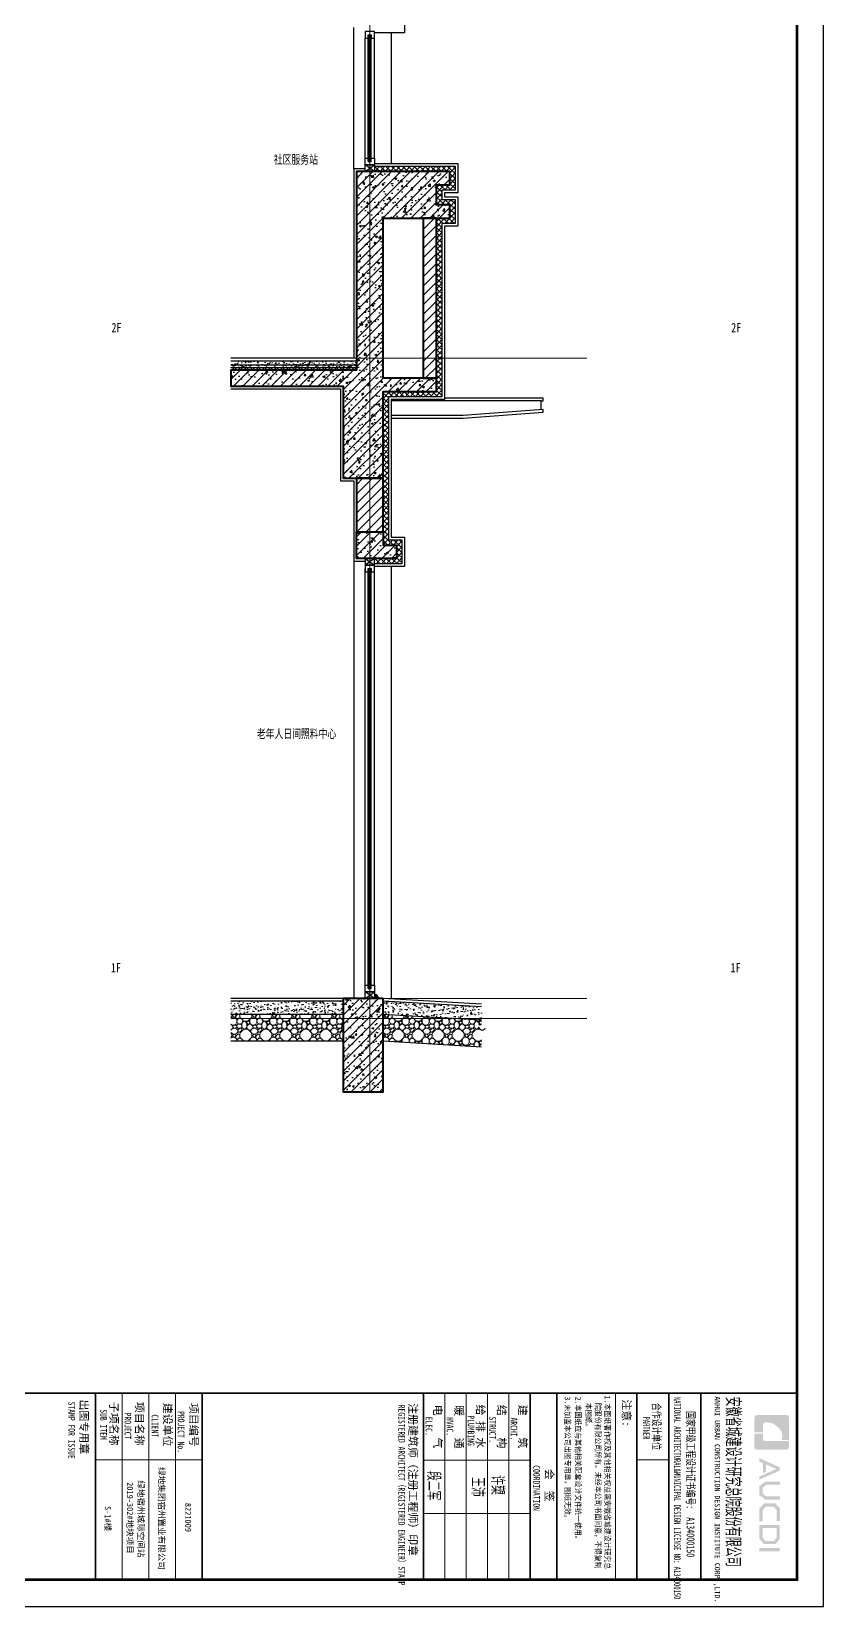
# Model space of a CAD drawing. Extents: x 1188826 to 1909461, y 608442 to 1651179.
# Drawn here: x 1284910 to 1290850, y 622132 to 633941 of the extents above; entities that cross this region are included whole.
import ezdxf

# ---------------------------------------------------------------- set-up
doc = ezdxf.new("R2010")
doc.units = 0
doc.header["$LTSCALE"] = 1000
doc.header["$MEASUREMENT"] = 0
doc.linetypes.add('ACAD_ISO10W100', pattern=[18.5, 12, -3, 0.5, -3])
doc.linetypes.add('DOTE', pattern=[2.42, 2, -0.2, 0.02, -0.2])
for name, color, linetype, lineweight in [('3-大样填充', 8, 'Continuous', 5), ('DOTE', 19, 'DOTE', 9), ('PUB_HATCH', 8, 'Continuous', 9), ('WALL', 9, 'Continuous', 40), ('图签', 147, 'Continuous', 18)]:
    doc.layers.add(name, color=color, linetype=linetype, lineweight=lineweight)
for name, color, linetype in [('A-HATC(填充)', 8, 'Continuous'), ('A-HATH(填充)', 8, 'Continuous'), ('A-LM-W(窗框)', 146, 'Continuous'), ('A-TEXT(房间)', 243, 'Continuous'), ('A-WA-I(保温层)', 40, 'Continuous'), ('A-WA-M(面层)', 43, 'Continuous'), ('PUB_TEXT', 4, 'Continuous'), ('图框', 140, 'Continuous'), ('图签文字', 147, 'Continuous'), ('立面', 73, 'Continuous'), ('辅助线', 251, 'Continuous')]:
    doc.layers.add(name, color=color, linetype=linetype)
doc.styles.add('HT', font='simhei.ttf')
doc.styles.add('TXT', font='simplex.shx', dxfattribs={"width": 0.8, "bigfont": 'hztxt.shx'})
doc.styles.add('宋体', font='', dxfattribs={"height": 50})
doc.styles.add('建筑图签-1', font='simhei.ttf', dxfattribs={"width": 0.7})
doc.styles.add('建筑图签-2', font='TXT.shx', dxfattribs={"width": 0.5, "bigfont": 'HZTXT.shx'})
doc.styles.add('黑体', font='simhei.ttf')
doc.styles.get('宋体').set_extended_font_data('SimSun')
pattern_1 = [(45, (-28133.97, 0), (-35.355339, 35.355339), []), (50, (-28133.97, 0), (143.4520365, -12.550427), [15, -165]), (355, (-28133.97, 0), (-27.750267, 150.438427), [12, -132]), (100.4514, (-28122.01, -1.05), (115.701876, 137.887908), [12.748038, -140.228422]), (46.1842, (-28133.97, 40), (213.44821, -33.103803), [22.5, -247.5]), (96.6356, (-28116.18, 37.24), (186.93254, 194.823574), [19.122058, -210.3426]), (351.1842, (-28133.97, 40), (186.93239, 194.82372), [18, -198]), (21, (-28113.97, 30), (119.38141, -80.523778), [15, -165]), (326, (-28113.97, 30), (48.663066, 145.030009), [12, -132]), (71.4514, (-28104.02, 23.29), (168.044526, 64.5061), [12.748038, -140.228422]), (37.5, (-28133.97, 0), (2.431971, 66.5787708), [0, -130.4, 0, -134, 0, -132.5]), (7.5, (-28133.97, 0), (52.6139075, 78.8823424), [0, -76.4, 0, -127.4, 0, -50.5]), (327.5, (-28178.57, 0), (106.7644872, -4.5109743), [0, -50, 0, -156, 0, -207]), (317.5, (-28198.57, 0), (116.637234, 20.0209965), [0, -65, 0, -103.6, 0, -147])]
pattern_2 = [(45, (-28133.97, 35.9), (-35.3553532, 35.3553532), [])]

# ---------------------------------------------------------------- blocks, each defined once
blk = doc.blocks.new('院标1')
h = blk.add_hatch(color=150)
h.dxf.hatch_style = 1
h.set_gradient(color1=(33, 113, 253), color2=(33, 113, 253), tint=1, name='INVCURVED')
edge = h.paths.add_edge_path()
edge.add_spline(control_points=[(116373, 648379), (116379, 648379), (116382, 648379), (116391, 648379), (116391, 648379), (116391, 648379), (116616, 648379), (116616, 648379), (116616, 648379), (116616, 648379), (116616, 648054), (116616, 648054), (116616, 648054), (116616, 648054), (116108, 648054), (116108, 648054), (116108, 648054), (116028, 648054), (115963, 648111), (115963, 648199), (115963, 648199), (115963, 648199), (115963, 649215), (115963, 649215), (115963, 649215), (115963, 649295), (116018, 649360), (116108, 649360), (116108, 649360), (116108, 649360), (116897, 649360), (116897, 649360), (116897, 649360), (116897, 649360), (116897, 649080), (116897, 649080), (116897, 649080), (116897, 649080), (116566, 649140), (116356, 648859), (116356, 648859), (116245, 648719), (116240, 648545), (116247, 648466), (116247, 648466), (116254, 648386), (116247, 648466), (116247, 648466), (116247, 648466), (116247, 648466), (116258, 648374), (116373, 648379)], knot_values=[0, 0, 0, 0, 0.071429, 0.071429, 0.071429, 0.107143, 0.142857, 0.142857, 0.142857, 0.178571, 0.214286, 0.214286, 0.214286, 0.25, 0.285714, 0.285714, 0.285714, 0.321429, 0.357143, 0.357143, 0.357143, 0.392857, 0.428571, 0.428571, 0.428571, 0.464286, 0.5, 0.5, 0.5, 0.535714, 0.571429, 0.571429, 0.571429, 0.607143, 0.642857, 0.642857, 0.642857, 0.678571, 0.714286, 0.714286, 0.714286, 0.75, 0.785714, 0.785714, 0.785714, 0.821429, 0.857143, 0.857143, 0.857143, 0.928571, 1, 1, 1, 1], degree=3, periodic=0)
h = blk.add_hatch(color=150)
h.dxf.hatch_style = 1
h.set_gradient(color1=(33, 113, 253), color2=(33, 113, 253), tint=1, name='INVCURVED')
edge = h.paths.add_edge_path()
edge.add_spline(control_points=[(117268, 649215), (117268, 649215), (117268, 648199), (117268, 648199), (117268, 648199), (117268, 648114), (117212, 648054), (117123, 648054), (117123, 648054), (117123, 648054), (116663, 648054), (116663, 648054), (116663, 648054), (116663, 648054), (116663, 648379), (116663, 648379), (116663, 648379), (116663, 648379), (116865, 648379), (116865, 648379), (116865, 648379), (116907, 648379), (116941, 648413), (116941, 648455), (116941, 648455), (116941, 648455), (116941, 649360), (116941, 649360), (116941, 649360), (116941, 649360), (117123, 649360), (117123, 649360), (117123, 649360), (117204, 649360), (117268, 649306), (117268, 649215)], knot_values=[0, 0, 0, 0, 0.1, 0.1, 0.1, 0.15, 0.2, 0.2, 0.2, 0.25, 0.3, 0.3, 0.3, 0.35, 0.4, 0.4, 0.4, 0.45, 0.5, 0.5, 0.5, 0.55, 0.6, 0.6, 0.6, 0.65, 0.7, 0.7, 0.7, 0.75, 0.8, 0.8, 0.8, 0.9, 1, 1, 1, 1], degree=3, periodic=0)
blk = doc.blocks.new('tq123')
at = {"layer": '图框'}
h = blk.add_hatch(color=256, dxfattribs=at)
h.paths.add_polyline_path([(-1187, 56758), (-1061, 56758), (-1061, 55988), (-1187, 55988)])
h.paths.add_polyline_path([(-1939, 56642), (-1939, 56116), (-1579, 56116), (-1455, 56223), (-1455, 56541), (-1575, 56642)], flags=16)
h.paths.add_polyline_path([(-2057, 56760), (-2057, 55998), (-1535, 55998), (-1337, 56168), (-1337, 56596), (-1532, 56760)])
h.paths.add_polyline_path([(-2200, 56764), (-2200, 56648), (-2607, 56648), (-2740, 56537), (-2740, 56218), (-2607, 56115), (-2198, 56115), (-2198, 55993), (-2662, 55993), (-2864, 56168), (-2864, 56596), (-2666, 56764)])
h.paths.add_polyline_path([(-3683, 56762), (-3563, 56762), (-3563, 56251), (-3449, 56120), (-3238, 56120), (-3124, 56251), (-3124, 56762), (-3010, 56762), (-3010, 56214), (-3174, 55997), (-3512, 55997), (-3683, 56216)])
h.paths.add_polyline_path([(-4215, 56760), (-4098, 56760), (-3756, 55996), (-3872, 55996), (-4153, 56630), (-4328, 56242), (-4057, 56242), (-3996, 56127), (-4377, 56127), (-4436, 55994), (-4559, 55994)])
for p, q in [((-6995, 53800), (5, 53800)), ((-6995, 53800), (5, 53800)), ((-6995, 52600), (5, 52600))]:
    blk.add_line(p, q, dxfattribs=at)
for points, const_width in [([(-6995, 0), (-6995, 57400)], 70), ([(-6995, 53800), (5, 53800)], 60), ([(-6995, 52600), (5, 52600)], 60), ([(-6995, 52600), (5, 52600)], 60), ([(-4495, 52600), (-4495, 51400)], 35), ([(-6995, 51400), (5, 51400)], 60), ([(-6995, 51400), (5, 51400)], 60), ([(-6995, 50599), (5, 50599)], 35), ([(-6987, 48400), (13, 48400)], 60), ([(-6987, 47400), (13, 47400)], 70), ([(-6987, 47400), (13, 47400)], 70), ([(-4487, 47400), (-4487, 43400)], 35), ([(-2487, 47400), (-2487, 43400)], 35), ([(-6987, 46600), (13, 46600)], 35), ([(-6987, 45800), (13, 45800)], 35), ([(-6987, 45000), (13, 45000)], 35), ([(-6987, 44200), (13, 44200)], 35), ([(-6987, 43400), (13, 43400)], 70), ([(-6995, 35100), (5, 35100)], 70), ([(-6995, 35100), (5, 35100)], 70), ([(-4495, 31100), (-4495, 35100)], 35), ([(-6995, 34100), (5, 34100)], 35), ([(-6995, 33100), (5, 33100)], 35), ([(-6995, 32100), (5, 32100)], 35), ([(5, 31100), (-6995, 31100)], 70)]:
    blk.add_lwpolyline(points, dxfattribs=dict(at, const_width=const_width))
blk.add_blockref('院标1', (-122144, -592249))
for s, height, style, width, p in [('ANHUI URBAN CONSTRUCTION DESIGN INSTITUTE CORP.,LTD.', 200, '建筑图签-1', 0.91, (-6877, 54322)), ('NATIONAL ARCHITECTURAL&MUNICIPAL DESIGN LICENSE NO: A134000150', 250, '建筑图签-1', 0.6, (-6858, 52795)), ('PARTNER', 250, '建筑图签-1', 0.6, (-6120, 51634)), ('1.本图纸著作权及其他相关权益属安徽省城建设计研究总', 210, 'HT', 0.88, (-6909, 50193)), ('本图纸。', 210, 'HT', 0.88, (-6630, 49489)), ('院股份有限公司所有。未经本公司书面同意，不得复制', 210, 'HT', 0.88, (-6630, 49839)), (' 2.本图纸应与其他相关配套设计文件统一使用。 ', 210, 'HT', 0.88, (-7020, 49092)), ('3.未加盖本公司出图专用章，图纸无效。', 210, 'HT', 0.88, (-6877, 48698)), ('COORDINATION', 250, '建筑图签-1', 0.7, (-4295, 47513)), ('ARCHI.', 250, '建筑图签-1', 0.7, (-6086, 46662)), ('STRUCT.', 250, '建筑图签-1', 0.7, (-6125, 45865)), ('PLUMBING', 250, '建筑图签-1', 0.7, (-6166, 45058)), ('HVAC.', 250, '建筑图签-1', 0.7, (-6101, 44265)), ('ELEC.', 250, '建筑图签-1', 0.7, (-6117, 43480)), ('REGISTERED ARCHITECT（REGISTERED ENGINEER）STAMP', 250, '建筑图签-1', 0.7, (-6566, 42459)), ('PROJECT No.', 250, '建筑图签-1', 0.7, (-6325, 34185, -1799)), ('CLIENT', 250, '建筑图签-1', 0.7, (-6201, 33206)), ('PROJECT', 250, '建筑图签-1', 0.7, (-6266, 32187)), ('SUB ITEM', 250, '建筑图签-1', 0.7, (-6393, 31276)), ('STAMP FOR ISSUE', 250, '建筑图签-1', 0.7, (-6682, 30081))]:
    blk.add_text(s, height=height, dxfattribs=dict(at, style=style, width=width)).set_placement(p)
at = {"layer": '图签', "color": 2, "style": '宋体'}
for s, height, p in [('8221009 ', 229.3, (-2884, 34462)), ('绿地集团宿州置业有限公司', 229.34, (-4225, 33462)), ('绿地宿州城际空间站', 229.3, (-3729, 32688)), ('2019-302#地块项目', 229.34, (-3662, 32279)), ('S-1#楼', 229.3, (-2766, 31448))]:
    blk.add_text(s, height=height, dxfattribs=at).set_placement(p)
at = {"layer": '图签文字', "color": 7, "style": '建筑图签-1'}
for s, height, width, p in [('安徽省城建设计研究总院股份有限公司', 500, 0.55, (-6867, 54777)), ('国家甲级工程设计证书编号:  A134000150', 300, 0.7, (-6323, 53267)), ('合作设计单位', 300, 0.7, (-6630, 51990))]:
    blk.add_text(s, height=height, dxfattribs=dict(at, width=width)).set_placement(p)
for s, p in [('注意:', (-6764, 50863)), ('会  签', (-4160, 47968)), ('建    筑', (-6565, 46967)), ('结    构', (-6561, 46179)), ('给 排 水', (-6570, 45385)), ('暖    通', (-6552, 44582)), ('电    气', (-6562, 43782)), ('注册建筑师（注册工程师）印章', (-6620, 42854)), ('项目编号', (-6627, 34632)), ('建设单位', (-6635, 33655)), ('项目名称', (-6668, 32597)), ('子项名称', (-6668, 31640)), ('出图专用章', (-6759, 30518))]:
    blk.add_text(s, height=300, dxfattribs=at).set_placement(p)
at = {"layer": '图签文字', "color": 1, "style": '建筑图签-2', "width": 0.7}
for s, p in [('许槊', (-3921, 45928)), ('王沛', (-3849, 45187)), ('段二军', (-4074, 43532))]:
    blk.add_text(s, height=500, dxfattribs=at).set_placement(p)

msp = doc.modelspace()

# ---------------------------------------------------------------- hatches: boundary and pattern name
at = {"layer": '3-大样填充'}
h = msp.add_hatch(dxfattribs=at)
h.set_pattern_fill('粉刷', color=256, scale=10)
h.set_pattern_definition([(37.5, (13346.69, 1168323.02), (-1.25986716, 38.5364754), [0, -30.4, 0, -34, 0, -32.5]), (7.5, (13346.69, 1168323.02), (35.3955341, 56.4429213), [0, -16.4, 0, -27.4, 0, -10.5]), (327.5, (13322.09, 1168323.02), (62.2828372, 0.1131811), [0, -10, 0, -36, 0, -47]), (317.5, (13322.09, 1168323.02), (60.122532, 17.5535113), [0, -5, 0, -23.6, 0, -27])])
h.paths.add_polyline_path([(1287347, 631421), (1287347, 631441), (1286405, 631441), (1286405, 631421)])
h = msp.add_hatch(dxfattribs=at)
h.set_pattern_fill('ANSI37,_O', color=256, scale=20)
h.set_pattern_definition([(45, (13346.69, 1168333.02), (-22.4506403, 22.4506403), []), (135, (13346.69, 1168333.02), (-22.4506403, -22.4506403), [])])
h.paths.add_polyline_path([(1287347, 631401), (1287347, 631421), (1286405, 631421), (1286405, 631401)])
at = {"layer": 'A-HATC(填充)'}
h = msp.add_hatch(dxfattribs=at)
h.set_pattern_fill('AR-SAND', color=256)
h.set_pattern_definition([(37.5, (1694297.919, 832758.1106), (-0.080001565, 2.447066187), [0, -1.9304, 0, -2.159, 0, -2.06375]), (7.5, (1694297.919, 832758.1106), (2.247616416, 3.584125503), [0, -1.0414, 0, -1.7399, 0, -0.66675]), (327.5, (1694296.3568, 832758.1106), (3.954961851, 0.007185923), [0, -0.635, 0, -2.286, 0, -2.9845]), (317.5, (1694296.3568, 832758.1106), (3.817782262, 1.114646616), [0, -0.3175, 0, -1.4986, 0, -1.7145])])
h.paths.add_polyline_path([(1287482, 626696), (1287482, 626691), (1287512, 626691, 0.414214), (1287482, 626721)])
at = {"layer": 'A-HATH(填充)'}
h = msp.add_hatch(dxfattribs=at)
h.set_pattern_fill('钢筋混凝土', color=256, scale=20, style=0)
h.set_pattern_definition(pattern_1)
h.paths.add_polyline_path([(1287547, 632541), (1288047, 632541), (1288047, 632641), (1287947, 632641), (1287947, 632791), (1288047, 632791), (1288047, 632891), (1287347, 632891), (1287347, 631401), (1286405, 631401), (1286405, 631281), (1287247, 631281), (1287247, 630591), (1287547, 630591), (1287547, 631241), (1287947, 631241), (1287947, 631341), (1287547, 631341)])
h = msp.add_hatch(dxfattribs=at)
h.set_pattern_fill('钢筋混凝土', color=256, scale=20, style=0)
h.set_pattern_definition(pattern_1)
h.paths.add_polyline_path([(1287647, 629991), (1287347, 629991), (1287347, 630191), (1287547, 630191), (1287547, 630091), (1287647, 630091)])
h = msp.add_hatch(dxfattribs=at)
h.set_pattern_fill('钢筋混凝土', color=256, scale=20, style=0)
h.set_pattern_definition([(45, (-25280.44, 9195.664), (-35.355339, 35.355339), []), (50, (-25280.44, 9195.66), (143.4520365, -12.550427), [15, -165]), (355, (-25280.44, 9195.66), (-27.750267, 150.438427), [12, -132]), (100.4514, (-25268.48, 9194.62), (115.701876, 137.887908), [12.748038, -140.228422]), (46.1842, (-25280.44, 9235.66), (213.44821, -33.103803), [22.5, -247.5]), (96.6356, (-25262.65, 9232.9), (186.93254, 194.823574), [19.122058, -210.3426]), (351.1842, (-25280.44, 9235.66), (186.93239, 194.82372), [18, -198]), (21, (-25260.44, 9225.66), (119.38141, -80.523778), [15, -165]), (326, (-25260.44, 9225.66), (48.663066, 145.030009), [12, -132]), (71.4514, (-25250.49, 9218.95), (168.044526, 64.5061), [12.748038, -140.228422]), (37.5, (-25280.44, 9195.664), (2.431971, 66.5787708), [0, -130.4, 0, -134, 0, -132.5]), (7.5, (-25280.44, 9195.664), (52.6139075, 78.8823424), [0, -76.4, 0, -127.4, 0, -50.5]), (327.5, (-25325.04, 9195.664), (106.7644872, -4.5109743), [0, -50, 0, -156, 0, -207]), (317.5, (-25345.04, 9195.66), (116.637234, 20.0209965), [0, -65, 0, -103.6, 0, -147])])
h.paths.add_polyline_path([(1287547, 626691), (1287247, 626691), (1287247, 625991), (1287547, 625991)])
at = {"layer": 'PUB_HATCH'}
h = msp.add_hatch(dxfattribs=at)
h.set_pattern_fill('多孔材料', color=256, scale=10, angle=2.8624, style=0)
h.set_pattern_definition([(47.8624052, (-28113.993, 1), (-20.97382044, 18.97631373), []), (137.8624052, (-28113.993, 1), (-18.97631373, -20.97382044), [])])
h.paths.add_polyline_path([(1287587, 631201), (1287987, 631201), (1287987, 632501), (1288087, 632501), (1288087, 632681), (1287987, 632681), (1287987, 632751), (1288087, 632751), (1288087, 632931), (1287482, 632931), (1287482, 632891), (1288047, 632891), (1288047, 632791), (1287947, 632791), (1287947, 632641), (1288047, 632641), (1288047, 632541), (1287947, 632541), (1287947, 631341), (1287947, 631241), (1287547, 631241), (1287547, 630591), (1287547, 630191), (1287547, 630191), (1287547, 630091), (1287647, 630091), (1287647, 629991), (1287482, 629991), (1287482, 629951), (1287687, 629951), (1287687, 630131), (1287587, 630131)])
h = msp.add_hatch(dxfattribs=at)
h.set_pattern_fill('普通砖', color=256, scale=20, style=0)
h.set_pattern_definition(pattern_2)
h.paths.add_polyline_path([(1287847, 631341), (1287947, 631341), (1287947, 632541), (1287847, 632541)])
at = {"layer": 'PUB_HATCH', "linetype": 'Continuous'}
h = msp.add_hatch(dxfattribs=at)
h.set_pattern_fill('混凝土', color=256, scale=10, style=0)
h.set_pattern_definition([(50, (897312.035, 257893.11), (71.726018, -6.2752135), [7.5, -82.5]), (355, (897312.035, 257893.11), (-13.875133, 75.219213), [6, -66]), (100.4514, (897318.01, 257892.59), (57.850938, 68.943954), [6.374019, -70.114211]), (46.1842, (897312.035, 257913.11), (106.724105, -16.551901), [11.25, -123.75]), (96.6356, (897320.93, 257911.73), (93.46627, 97.411787), [9.561029, -105.1713]), (351.1842, (897312.04, 257913.11), (93.466195, 97.41186), [9, -99]), (21, (897322.035, 257908.11), (59.690705, -40.261889), [7.5, -82.5]), (326, (897322.035, 257908.11), (24.331533, 72.515005), [6, -66]), (71.4514, (897327.01, 257904.756), (84.022263, 32.25305), [6.374019, -70.114211]), (37.5, (897312.035, 257893.11), (1.2159855, 33.2893854), [0, -65.2, 0, -67, 0, -66.25]), (7.5, (897312.035, 257893.11), (26.3069537, 39.4411712), [0, -38.2, 0, -63.7, 0, -25.25]), (327.5, (897289.735, 257893.11), (53.3822436, -2.2554872), [0, -25, 0, -78, 0, -103.5]), (317.5, (897279.735, 257893.11), (58.318617, 10.0104982), [0, -32.5, 0, -51.8, 0, -73.5])])
h.paths.add_polyline_path([(1287347, 631441), (1287347, 631471), (1286405, 631471), (1286405, 631441)])
at = {"layer": 'PUB_HATCH'}
h = msp.add_hatch(dxfattribs=at)
h.set_pattern_fill('普通砖', color=256, scale=20, style=0)
h.set_pattern_definition(pattern_2)
h.paths.add_polyline_path([(1287347, 630191), (1287547, 630191), (1287547, 630591), (1287347, 630591)])
at = {"layer": 'PUB_HATCH', "linetype": 'Continuous'}
h = msp.add_hatch(dxfattribs=at)
h.set_pattern_fill('混凝土', color=256, scale=10, style=0)
h.set_pattern_definition([(50, (806171.17, 262073.11), (71.726018, -6.2752135), [7.5, -82.5]), (355, (806171.17, 262073.11), (-13.875133, 75.219213), [6, -66]), (100.4514, (806177.15, 262072.59), (57.850938, 68.943954), [6.374019, -70.114211]), (46.1842, (806171.17, 262093.11), (106.724105, -16.551901), [11.25, -123.75]), (96.6356, (806180.07, 262091.73), (93.46627, 97.411787), [9.561029, -105.1713]), (351.1842, (806171.17, 262093.11), (93.466195, 97.41186), [9, -99]), (21, (806181.17, 262088.11), (59.690705, -40.261889), [7.5, -82.5]), (326, (806181.17, 262088.11), (24.331533, 72.5150045), [6, -66]), (71.4514, (806186.15, 262084.756), (84.022263, 32.25305), [6.374019, -70.114211]), (37.5, (806171.173, 262073.11), (1.2159855, 33.2893854), [0, -65.2, 0, -67, 0, -66.25]), (7.5, (806171.173, 262073.11), (26.3069537, 39.4411712), [0, -38.2, 0, -63.7, 0, -25.25]), (327.5, (806148.873, 262073.11), (53.3822436, -2.2554872), [0, -25, 0, -78, 0, -103.5]), (317.5, (806138.873, 262073.11), (58.318617, 10.0104982), [0, -32.5, 0, -51.8, 0, -73.5])])
h.paths.add_polyline_path([(1286405, 626671), (1286405, 626571), (1287247, 626571), (1287247, 626671)])
h = msp.add_hatch(dxfattribs=at)
h.set_pattern_fill('混凝土', color=256, scale=10, style=0)
h.set_pattern_definition([(50, (754215.09, 262073.11), (71.726018, -6.2752135), [7.5, -82.5]), (355, (754215.09, 262073.11), (-13.875133, 75.219213), [6, -66]), (100.4514, (754221.067, 262072.59), (57.850938, 68.943954), [6.374019, -70.114211]), (46.1842, (754215.09, 262093.11), (106.724105, -16.551901), [11.25, -123.75]), (96.6356, (754223.98, 262091.73), (93.46627, 97.411787), [9.561029, -105.1713]), (351.1842, (754215.09, 262093.11), (93.466195, 97.41186), [9, -99]), (21, (754225.09, 262088.11), (59.690705, -40.261889), [7.5, -82.5]), (326, (754225.09, 262088.11), (24.331533, 72.5150045), [6, -66]), (71.4514, (754230.064, 262084.756), (84.022263, 32.25305), [6.374019, -70.114211]), (37.5, (754215.09, 262073.11), (1.2159855, 33.2893854), [0, -65.2, 0, -67, 0, -66.25]), (7.5, (754215.09, 262073.11), (26.3069537, 39.4411712), [0, -38.2, 0, -63.7, 0, -25.25]), (327.5, (754192.79, 262073.11), (53.3822436, -2.2554872), [0, -25, 0, -78, 0, -103.5]), (317.5, (754182.79, 262073.11), (58.318617, 10.0104982), [0, -32.5, 0, -51.8, 0, -73.5])])
h.paths.add_polyline_path([(1287547, 626571), (1287547, 626671), (1288285, 626628), (1288285, 626527)])
h = msp.add_hatch(dxfattribs=at)
h.set_pattern_fill('卵石砌体', color=256, scale=20, style=0)
h.set_pattern_definition([(0, (806276.17, 262073.11), (0, 150), [7.5, -22.5, 7.5, -112.5]), (0, (806313.67, 262088.11), (0, 150), [7.5, -142.5]), (0, (806238.67, 262103.11), (0, 150), [15, -135]), (0, (806201.17, 262110.61), (0, 150), [22.5, -127.5]), (0, (806276.17, 262118.11), (0, 150), [15, -15, 22.5, -97.5]), (0, (806268.67, 262140.61), (0, 150), [22.5, -127.5]), (0, (806231.17, 262148.11), (0, 150), [22.5, -52.5, 22.5, -52.5]), (0, (806201.17, 262170.61), (0, 150), [22.5, -7.5, 7.5, -112.5]), (0, (806298.67, 262185.61), (0, 150), [7.5, -142.5]), (0, (806268.67, 262200.61), (0, 150), [15, -135]), (90, (806171.17, 262208.11), (-150, 9e-15), [15, -135]), (90, (806186.17, 262103.11), (-150, 9e-15), [7.5, -15, 22.5, -105]), (90, (806223.67, 262118.11), (-150, 9e-15), [30, -7.5, 7.5, -105]), (90, (806246.17, 262155.61), (-150, 9e-15), [22.5, -127.5]), (90, (806253.67, 262088.11), (-150, 9e-15), [15, -135]), (90, (806261.17, 262208.11), (-150, 9e-15), [15, -135]), (90, (806268.67, 262118.11), (-150, 9e-15), [15, -75, 7.5, -52.5]), (90, (806291.17, 262193.11), (-150, 9e-15), [7.5, -7.5, 7.5, -127.5]), (90, (806298.67, 262125.61), (-150, 9e-15), [15, -22.5, 15, -97.5]), (90, (806306.17, 262088.11), (-150, 9e-15), [15, -135]), (45, (806178.67, 262088.11), (9e-15, 150), [21.21315, -42.426404, 31.8198, -116.672678]), (45, (806171.17, 262088.11), (9e-15, 150), [21.213203, -190.91883]), (45, (806253.67, 262103.11), (9e-15, 150), [21.213203, -190.91883]), (45, (806238.67, 262178.11), (9e-15, 150), [21.213203, -190.91883]), (45, (806306.17, 262103.11), (9e-15, 150), [21.213203, -190.91883]), (45, (806178.67, 262118.11), (9e-15, 150), [10.6066, -201.52542]), (45, (806193.67, 262163.11), (9e-15, 150), [10.6066, -201.52542]), (45, (806208.67, 262110.61), (9e-15, 150), [10.6066, -201.52542]), (45, (806223.67, 262163.11), (9e-15, 150), [10.6066, -201.52542]), (45, (806268.67, 262133.11), (9e-15, 150), [10.6066, -201.52542]), (45, (806268.67, 262215.61), (9e-15, 150), [10.6066, -201.52542]), (45, (806283.67, 262200.61), (9e-15, 150), [10.6066, -201.52542]), (45, (806291.17, 262118.11), (9e-15, 150), [10.6066, -201.52542]), (45, (806298.67, 262080.61), (9e-15, 150), [10.6066, -201.52542]), (45, (806298.67, 262140.61), (9e-15, 150), [10.6066, -201.52542]), (45, (806298.67, 262215.61), (9e-15, 150), [10.6066, -201.52542]), (45, (806306.17, 262185.61), (9e-15, 150), [10.6066, -201.52542]), (135, (806276.17, 262200.61), (-150, 9e-15), [10.6066, -201.52542]), (135, (806291.17, 262215.61), (-150, 9e-15), [10.6066, -201.52542]), (135, (806298.67, 262185.61), (-150, 9e-15), [10.6066, -201.52542]), (135, (806321.17, 262215.61), (-150, 9e-15), [10.6066, -201.52542]), (135, (806246.17, 262163.11), (-150, 9e-15), [10.6066, -201.52542]), (135, (806231.17, 262148.11), (-150, 9e-15), [10.6066, -201.52542]), (135, (806186.17, 262110.61), (-150, 9e-15), [10.6066, -201.52542]), (135, (806201.17, 262110.61), (-150, 9e-15), [10.6066, -201.52542]), (135, (806216.17, 262163.11), (-150, 9e-15), [10.6066, -201.52542]), (135, (806186.17, 262140.61), (-150, 9e-15), [10.6066, -201.52542]), (135, (806276.17, 262118.11), (-150, 9e-15), [10.6066, -201.52542]), (135, (806298.67, 262133.11), (-150, 9e-15), [10.6066, -201.52542]), (135, (806306.17, 262103.11), (-150, 9e-15), [10.6066, -201.52542]), (135, (806306.17, 262118.11), (-150, 9e-15), [10.6066, -201.52542]), (135, (806313.67, 262088.11), (-150, 9e-15), [10.6066, -201.52542]), (135, (806193.67, 262178.11), (-150, 9e-15), [21.213203, -190.91883]), (135, (806268.67, 262133.11), (-150, 9e-15), [21.213203, -190.91883]), (135, (806261.17, 262080.61), (-150, 9e-15), [53.03301, -159.099024]), (26.565051, (806171.17, 262148.11), (149.999999, 1e-06), [16.77, -318.64018]), (26.565051, (806193.67, 262103.11), (149.999999, 1e-06), [16.77, -318.64018]), (26.565051, (806223.67, 262170.61), (149.999999, 1e-06), [16.77, -318.64018]), (26.565051, (806283.67, 262073.11), (149.999999, 1e-06), [16.77, -318.64018]), (26.565051, (806261.17, 262110.61), (149.999999, 1e-06), [16.77, -318.64018]), (26.565051, (806276.17, 262140.61), (149.999999, 1e-06), [16.77, -318.64018]), (26.565051, (806253.67, 262193.11), (149.999999, 1e-06), [16.77, -318.64018]), (26.565051, (806306.17, 262185.61), (149.999999, 1e-06), [16.77, -318.64018]), (63.434949, (806186.17, 262148.11), (1e-07, 150), [16.77, -318.64018]), (63.434949, (806186.17, 262155.61), (1e-07, 150), [16.77, -318.64018]), (63.434949, (806246.17, 262178.11), (1e-07, 150), [33.54, -301.87018]), (63.434949, (806298.67, 262170.61), (1e-07, 150), [16.77, -318.64018]), (63.434949, (806291.17, 262148.11), (1e-07, 150), [16.77, -318.64018]), (63.434949, (806216.17, 262118.11), (1e-07, 150), [16.77, -318.64018]), (63.434949, (806291.17, 262200.61), (1e-07, 150), [16.77, -318.64018]), (63.434949, (806313.67, 262193.11), (1e-07, 150), [16.77, -318.64018]), (116.565051, (806178.67, 262193.11), (-1e-06, 149.999999), [16.77, -318.64018]), (116.565051, (806261.17, 262073.11), (-1e-06, 149.999999), [16.77, -318.64018]), (116.565051, (806193.67, 262170.61), (-1e-06, 149.999999), [16.77, -318.64018]), (116.565051, (806306.17, 262155.61), (-1e-06, 149.999999), [16.77, -318.64018]), (116.565051, (806253.67, 262148.11), (-1e-06, 149.999999), [16.77, -318.64018]), (116.565051, (806298.67, 262178.11), (-1e-06, 149.999999), [16.77, -318.64018]), (116.565051, (806223.67, 262148.11), (-1e-06, 149.999999), [16.77, -318.64018]), (116.565051, (806193.67, 262118.11), (-1e-06, 149.999999), [16.77, -318.64018]), (153.434949, (806186.17, 262185.61), (-150, 1e-07), [16.77, -318.64018]), (153.434949, (806238.67, 262103.11), (-150, 1e-07), [16.77, -318.64018]), (153.434949, (806208.67, 262170.61), (-150, 1e-07), [16.77, -318.64018]), (153.434949, (806298.67, 262110.61), (-150, 1e-07), [16.77, -318.64018]), (153.434949, (806276.17, 262073.11), (-150, 1e-07), [16.77, -318.64018]), (153.434949, (806291.17, 262193.11), (-150, 1e-07), [16.77, -318.64018]), (153.434949, (806268.67, 262140.61), (-150, 1e-07), [16.77, -318.64018]), (153.434949, (806186.17, 262185.61), (-150, 1e-07), [16.77, -318.64018]), (153.434949, (806321.17, 262148.11), (-150, 1e-07), [16.77, -318.64018]), (243.434949, (806178.67, 262088.11), (-1e-07, -150), [16.77, -318.64018])])
h.paths.add_polyline_path([(1286405, 626571), (1286405, 626371), (1287247, 626371), (1287247, 626571)])
h = msp.add_hatch(dxfattribs=at)
h.set_pattern_fill('卵石砌体', color=256, scale=20, style=0)
h.set_pattern_definition([(0, (754320.09, 262073.11), (0, 150), [7.5, -22.5, 7.5, -112.5]), (0, (754357.59, 262088.11), (0, 150), [7.5, -142.5]), (0, (754282.59, 262103.11), (0, 150), [15, -135]), (0, (754245.09, 262110.61), (0, 150), [22.5, -127.5]), (0, (754320.09, 262118.11), (0, 150), [15, -15, 22.5, -97.5]), (0, (754312.59, 262140.61), (0, 150), [22.5, -127.5]), (0, (754275.09, 262148.11), (0, 150), [22.5, -52.5, 22.5, -52.5]), (0, (754245.09, 262170.61), (0, 150), [22.5, -7.5, 7.5, -112.5]), (0, (754342.59, 262185.61), (0, 150), [7.5, -142.5]), (0, (754312.59, 262200.61), (0, 150), [15, -135]), (90, (754215.09, 262208.11), (-150, 9e-15), [15, -135]), (90, (754230.09, 262103.11), (-150, 9e-15), [7.5, -15, 22.5, -105]), (90, (754267.59, 262118.11), (-150, 9e-15), [30, -7.5, 7.5, -105]), (90, (754290.09, 262155.61), (-150, 9e-15), [22.5, -127.5]), (90, (754297.59, 262088.11), (-150, 9e-15), [15, -135]), (90, (754305.09, 262208.11), (-150, 9e-15), [15, -135]), (90, (754312.59, 262118.11), (-150, 9e-15), [15, -75, 7.5, -52.5]), (90, (754335.09, 262193.11), (-150, 9e-15), [7.5, -7.5, 7.5, -127.5]), (90, (754342.59, 262125.61), (-150, 9e-15), [15, -22.5, 15, -97.5]), (90, (754350.09, 262088.11), (-150, 9e-15), [15, -135]), (45, (754222.59, 262088.11), (9e-15, 150), [21.21315, -42.426404, 31.8198, -116.672678]), (45, (754215.09, 262088.11), (9e-15, 150), [21.213203, -190.91883]), (45, (754297.59, 262103.11), (9e-15, 150), [21.213203, -190.91883]), (45, (754282.59, 262178.11), (9e-15, 150), [21.213203, -190.91883]), (45, (754350.09, 262103.11), (9e-15, 150), [21.213203, -190.91883]), (45, (754222.59, 262118.11), (9e-15, 150), [10.6066, -201.52542]), (45, (754237.59, 262163.11), (9e-15, 150), [10.6066, -201.52542]), (45, (754252.59, 262110.61), (9e-15, 150), [10.6066, -201.52542]), (45, (754267.59, 262163.11), (9e-15, 150), [10.6066, -201.52542]), (45, (754312.59, 262133.11), (9e-15, 150), [10.6066, -201.52542]), (45, (754312.59, 262215.61), (9e-15, 150), [10.6066, -201.52542]), (45, (754327.59, 262200.61), (9e-15, 150), [10.6066, -201.52542]), (45, (754335.09, 262118.11), (9e-15, 150), [10.6066, -201.52542]), (45, (754342.59, 262080.61), (9e-15, 150), [10.6066, -201.52542]), (45, (754342.59, 262140.61), (9e-15, 150), [10.6066, -201.52542]), (45, (754342.59, 262215.61), (9e-15, 150), [10.6066, -201.52542]), (45, (754350.09, 262185.61), (9e-15, 150), [10.6066, -201.52542]), (135, (754320.09, 262200.61), (-150, 9e-15), [10.6066, -201.52542]), (135, (754335.09, 262215.61), (-150, 9e-15), [10.6066, -201.52542]), (135, (754342.59, 262185.61), (-150, 9e-15), [10.6066, -201.52542]), (135, (754365.09, 262215.61), (-150, 9e-15), [10.6066, -201.52542]), (135, (754290.09, 262163.11), (-150, 9e-15), [10.6066, -201.52542]), (135, (754275.09, 262148.11), (-150, 9e-15), [10.6066, -201.52542]), (135, (754230.09, 262110.61), (-150, 9e-15), [10.6066, -201.52542]), (135, (754245.09, 262110.61), (-150, 9e-15), [10.6066, -201.52542]), (135, (754260.09, 262163.11), (-150, 9e-15), [10.6066, -201.52542]), (135, (754230.09, 262140.61), (-150, 9e-15), [10.6066, -201.52542]), (135, (754320.09, 262118.11), (-150, 9e-15), [10.6066, -201.52542]), (135, (754342.59, 262133.11), (-150, 9e-15), [10.6066, -201.52542]), (135, (754350.09, 262103.11), (-150, 9e-15), [10.6066, -201.52542]), (135, (754350.09, 262118.11), (-150, 9e-15), [10.6066, -201.52542]), (135, (754357.59, 262088.11), (-150, 9e-15), [10.6066, -201.52542]), (135, (754237.59, 262178.11), (-150, 9e-15), [21.213203, -190.91883]), (135, (754312.59, 262133.11), (-150, 9e-15), [21.213203, -190.91883]), (135, (754305.09, 262080.61), (-150, 9e-15), [53.03301, -159.099024]), (26.565051, (754215.09, 262148.11), (149.9999994, 1e-06), [16.77, -318.64018]), (26.565051, (754237.59, 262103.11), (149.9999994, 1e-06), [16.77, -318.64018]), (26.565051, (754267.59, 262170.61), (149.9999994, 1e-06), [16.77, -318.64018]), (26.565051, (754327.59, 262073.11), (149.9999994, 1e-06), [16.77, -318.64018]), (26.565051, (754305.09, 262110.61), (149.9999994, 1e-06), [16.77, -318.64018]), (26.565051, (754320.09, 262140.61), (149.9999994, 1e-06), [16.77, -318.64018]), (26.565051, (754297.59, 262193.11), (149.9999994, 1e-06), [16.77, -318.64018]), (26.565051, (754350.09, 262185.61), (149.9999994, 1e-06), [16.77, -318.64018]), (63.434949, (754230.09, 262148.11), (1e-07, 150), [16.77, -318.64018]), (63.434949, (754230.09, 262155.61), (1e-07, 150), [16.77, -318.64018]), (63.434949, (754290.09, 262178.11), (1e-07, 150), [33.54, -301.87018]), (63.434949, (754342.59, 262170.61), (1e-07, 150), [16.77, -318.64018]), (63.434949, (754335.09, 262148.11), (1e-07, 150), [16.77, -318.64018]), (63.434949, (754260.09, 262118.11), (1e-07, 150), [16.77, -318.64018]), (63.434949, (754335.09, 262200.61), (1e-07, 150), [16.77, -318.64018]), (63.434949, (754357.59, 262193.11), (1e-07, 150), [16.77, -318.64018]), (116.565051, (754222.59, 262193.11), (-1e-06, 149.9999994), [16.77, -318.64018]), (116.565051, (754305.09, 262073.11), (-1e-06, 149.9999994), [16.77, -318.64018]), (116.565051, (754237.59, 262170.61), (-1e-06, 149.9999994), [16.77, -318.64018]), (116.565051, (754350.09, 262155.61), (-1e-06, 149.9999994), [16.77, -318.64018]), (116.565051, (754297.59, 262148.11), (-1e-06, 149.9999994), [16.77, -318.64018]), (116.565051, (754342.59, 262178.11), (-1e-06, 149.9999994), [16.77, -318.64018]), (116.565051, (754267.59, 262148.11), (-1e-06, 149.9999994), [16.77, -318.64018]), (116.565051, (754237.59, 262118.11), (-1e-06, 149.9999994), [16.77, -318.64018]), (153.434949, (754230.09, 262185.61), (-150, 1e-07), [16.77, -318.64018]), (153.434949, (754282.59, 262103.11), (-150, 1e-07), [16.77, -318.64018]), (153.434949, (754252.59, 262170.61), (-150, 1e-07), [16.77, -318.64018]), (153.434949, (754342.59, 262110.61), (-150, 1e-07), [16.77, -318.64018]), (153.434949, (754320.09, 262073.11), (-150, 1e-07), [16.77, -318.64018]), (153.434949, (754335.09, 262193.11), (-150, 1e-07), [16.77, -318.64018]), (153.434949, (754312.59, 262140.61), (-150, 1e-07), [16.77, -318.64018]), (153.434949, (754230.09, 262185.61), (-150, 1e-07), [16.77, -318.64018]), (153.434949, (754365.09, 262148.11), (-150, 1e-07), [16.77, -318.64018]), (243.434949, (754222.59, 262088.11), (-1e-07, -150), [16.77, -318.64018])])
h.paths.add_polyline_path([(1287547, 626371), (1287547, 626571), (1288285, 626527), (1288285, 626494), (1288243, 626479), (1288327, 626464), (1288285, 626449), (1288285, 626327)])

# ---------------------------------------------------------------- linework, layer by layer
at = {"layer": 'A-LM-W(窗框)'}
for p, q in [((1287412, 632991), (1287412, 633891)), ((1287436, 632966, 0), (1287436, 633891, 0)), ((1287442, 632966, 0), (1287442, 633891, 0)), ((1287452, 632966, 0), (1287452, 633891, 0)), ((1287458, 632966, 0), (1287458, 633891, 0)), ((1287482, 632991), (1287482, 633891)), ((1287412, 632891), (1287482, 632941)), ((1287482, 632891), (1287412, 632941)), ((1287412, 629991), (1287482, 629941)), ((1287482, 629991), (1287412, 629941)), ((1287412, 626791), (1287412, 629916, 0)), ((1287436, 626766, 0), (1287436, 629916, 0)), ((1287442, 626766, 0), (1287442, 629916, 0)), ((1287452, 626766, 0), (1287452, 629916, 0)), ((1287458, 626766, 0), (1287458, 629916, 0)), ((1287482, 626791), (1287482, 629916, 0)), ((1287412, 626691), (1287482, 626741)), ((1287482, 626691), (1287412, 626741))]:
    msp.add_line(p, q, dxfattribs=at)
at = {"layer": 'A-LM-W(窗框)', "elevation": 0}
for points in [[(1287482, 633891), (1287482, 633941), (1287412, 633941), (1287412, 633891), (1287436, 633891), (1287436, 633916), (1287442, 633916), (1287442, 633891), (1287452, 633891), (1287452, 633916), (1287458, 633916), (1287458, 633891)], [(1287482, 632991), (1287482, 632941), (1287412, 632941), (1287412, 632991), (1287436, 632991), (1287436, 632966), (1287442, 632966), (1287442, 632991), (1287452, 632991), (1287452, 632966), (1287458, 632966), (1287458, 632991)], [(1287482, 629891), (1287482, 629941), (1287412, 629941), (1287412, 629891), (1287436, 629891), (1287436, 629916), (1287442, 629916), (1287442, 629891), (1287452, 629891), (1287452, 629916), (1287458, 629916), (1287458, 629891)], [(1287482, 626791), (1287482, 626741), (1287412, 626741), (1287412, 626791), (1287436, 626791), (1287436, 626766), (1287442, 626766), (1287442, 626791), (1287452, 626791), (1287452, 626766), (1287458, 626766), (1287458, 626791)]]:
    msp.add_lwpolyline(points, close=True, dxfattribs=at)
at = {"layer": 'A-LM-W(窗框)'}
for points in [[(1287482, 632891), (1287412, 632891), (1287412, 632941), (1287482, 632941), (1287482, 632891)], [(1287482, 629991), (1287412, 629991), (1287412, 629941), (1287482, 629941), (1287482, 629991)], [(1287482, 626691), (1287412, 626691), (1287412, 626741), (1287482, 626741), (1287482, 626691)]]:
    msp.add_lwpolyline(points, dxfattribs=at)
at = {"layer": 'A-WA-I(保温层)'}
msp.add_lwpolyline([(1287482, 632931), (1288087, 632931), (1288087, 632751), (1287987, 632751), (1287987, 632681), (1288087, 632681), (1288087, 632501), (1287987, 632501), (1287987, 631201), (1287587, 631201), (1287587, 630131), (1287687, 630131), (1287687, 629951), (1287482, 629951)], dxfattribs=at)
at = {"layer": 'A-WA-M(面层)'}
for p, q in [((1286405, 631441, 0), (1287347, 631441, 0)), ((1286405, 631421, 0), (1287347, 631421, 0)), ((1286405, 631401, 0), (1287347, 631401, 0))]:
    msp.add_line(p, q, dxfattribs=at)
for points in [[(1287482, 635751), (1287707, 635751), (1287707, 635531), (1287607, 635531), (1287607, 634151), (1287707, 634151), (1287707, 633931), (1287482, 633931)], [(1287412, 632911), (1287327, 632911), (1287327, 631491), (1286405, 631491)], [(1287482, 632951), (1288107, 632951), (1288107, 632731), (1288007, 632731), (1288007, 632701), (1288107, 632701), (1288107, 632481), (1288007, 632481), (1288007, 631181), (1287607, 631181), (1287607, 630151), (1287707, 630151), (1287707, 629931), (1287482, 629931)], [(1286405, 631471), (1287347, 631471)], [(1286405, 631261), (1287227, 631261), (1287227, 630571), (1287327, 630571), (1287327, 629971), (1287412, 629971)], [(1287247, 626691), (1286405, 626691)], [(1287247, 626671), (1286405, 626671)], [(1288285, 626648), (1287547, 626691)], [(1288285, 626628), (1287547, 626671)], [(1287247, 626571), (1286405, 626571)], [(1288285, 626527), (1287547, 626571)], [(1287247, 626371), (1286405, 626371)], [(1288285, 626327), (1287547, 626371)]]:
    msp.add_lwpolyline(points, dxfattribs=at)
msp.add_arc((1287482, 626691, 0), 30, 0, 90, dxfattribs=at)
at = {"layer": 'DOTE', "linetype": 'ACAD_ISO10W100', "ltscale": 100}
for p, q in [((1287447, 640191), (1287447, 625991)), ((1286405, 631491), (1289074, 631491)), ((1286405, 626691), (1289074, 626691)), ((1286405, 626541), (1289074, 626541))]:
    msp.add_line(p, q, dxfattribs=at)
at = {"layer": 'WALL'}
for points in [[(1287547, 632541), (1288047, 632541), (1288047, 632641), (1287947, 632641), (1287947, 632791), (1288047, 632791), (1288047, 632891), (1287347, 632891), (1287347, 631401), (1286405, 631401), (1286405, 631281), (1287247, 631281), (1287247, 630591), (1287547, 630591), (1287547, 631241), (1287947, 631241), (1287947, 631341), (1287547, 631341), (1287547, 632541)], [(1287647, 629991), (1287347, 629991), (1287347, 630191), (1287547, 630191), (1287547, 630091), (1287647, 630091), (1287647, 629991)]]:
    msp.add_lwpolyline(points, dxfattribs=at)
for points in [[(1287847, 631341), (1287947, 631341), (1287947, 632541), (1287847, 632541)], [(1287347, 630191), (1287547, 630191), (1287547, 630591), (1287347, 630591)], [(1287547, 626691), (1287247, 626691), (1287247, 625991), (1287547, 625991)]]:
    msp.add_lwpolyline(points, close=True, dxfattribs=at)
at = {"layer": '图框'}
msp.add_lwpolyline([(1278970, 643152), (1278970, 622132), (1290850, 622132), (1290850, 643152)], close=True, dxfattribs=at)
at = {"layer": '图框', "const_width": 20}
msp.add_lwpolyline([(1279170, 642652), (1279170, 622332), (1290650, 622332), (1290650, 642652)], close=True, dxfattribs=at)
at = {"layer": '立面', "color": 4}
msp.add_line((1288732, 631171), (1287607, 631171), dxfattribs=at)
for points in [[(1287607, 631041), (1288147, 631041), (1288747, 631086), (1288747, 631106), (1288732, 631105), (1288732, 631171), (1288747, 631171), (1288747, 631191), (1288007, 631191)], [(1288747, 631106), (1288148, 631061), (1287607, 631061)]]:
    msp.add_lwpolyline(points, dxfattribs=at)
at = {"layer": '辅助线'}
for points in [[(1287327, 632911), (1287327, 633971)], [(1287607, 633931), (1287607, 632951)], [(1287607, 629931), (1287607, 626688)]]:
    msp.add_lwpolyline(points, dxfattribs=at)
at = {"layer": '辅助线', "elevation": 0}
msp.add_lwpolyline([(1287327, 629971), (1287327, 626691)], dxfattribs=at)

# ---------------------------------------------------------------- block references
at = {"xscale": 0.2, "yscale": 0.2, "zscale": 0.2, "rotation": 270}
msp.add_blockref('tq123', (1279170, 622332), dxfattribs=at)

# ---------------------------------------------------------------- texts
at = {"layer": 'A-TEXT(房间)', "style": '黑体', "width": 0.8}
for s, p in [('2F', (1285509, 631686)), ('2F', (1290157, 631686)), ('1F', (1285505, 626886)), ('1F', (1290152, 626886))]:
    msp.add_text(s, height=70, dxfattribs=at).set_placement(p)
at = {"layer": 'PUB_TEXT', "color": 7, "style": 'TXT', "width": 0.7}
for s, p in [('社区服务站', (1286727, 632942, 0)), ('老年人日间照料中心', (1286600, 628636, 0))]:
    msp.add_text(s, height=70, dxfattribs=at).set_placement(p)

doc.saveas('drawing.dxf')
